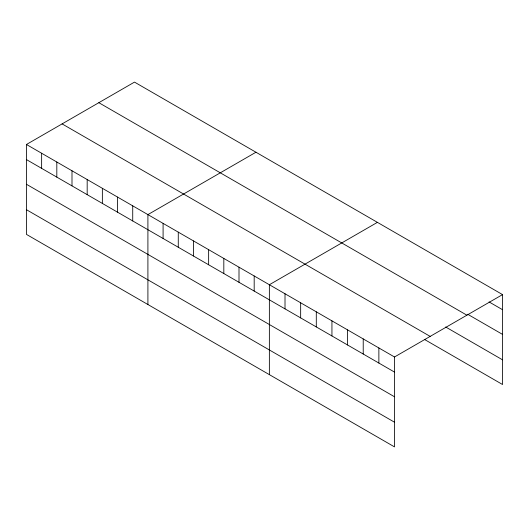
<?xml version="1.0" encoding="UTF-8"?>
<svg xmlns="http://www.w3.org/2000/svg" width="529" height="529" viewBox="0 0 529 529"><rect width="100%" height="100%" fill="white"/><g stroke="black" fill="none" stroke-linecap="round" stroke-linejoin="round"><path stroke-width="0.79" d="M26.45 144.483L394.508 356.982L394.508 446.893L26.45 234.393L26.45 144.483L134.492 82.107L502.55 294.607L502.55 384.517L424.337 339.36M255.95 152.233L147.908 214.609L147.908 304.519M377.408 222.352L269.367 284.734L269.367 374.644M394.508 356.982L502.55 294.607M489.041 301.907L502.55 309.71M467.709 314.279L502.55 334.394M98.837 102.692L466.895 315.191M445.669 326.988L502.55 359.832M62.105 123.898L430.163 336.398M26.45 159.593L394.508 372.085M26.45 184.277L394.508 396.77M26.45 209.709L394.508 422.208M378.87 347.95L378.87 363.053M363.225 338.917L363.225 354.027M347.579 329.884L347.579 344.994M331.941 320.858L331.941 335.961M316.296 311.826L316.296 326.929M300.657 302.793L300.657 317.903M285.012 293.76L285.012 308.87M254.184 275.966L254.184 291.069M239.002 267.198L239.002 282.307M223.82 258.436L223.82 273.539M208.638 249.668L208.638 264.778M193.455 240.907L193.455 256.01M178.273 232.138L178.273 247.241M163.091 223.377L163.091 238.48M132.726 205.841L132.726 220.95M117.544 197.079L117.544 212.182M102.362 188.311L102.362 203.42M87.179 179.549L87.179 194.652M71.997 170.781L71.997 185.884M56.815 162.013L56.815 177.122M41.632 153.251L41.632 168.354"/></g></svg>
